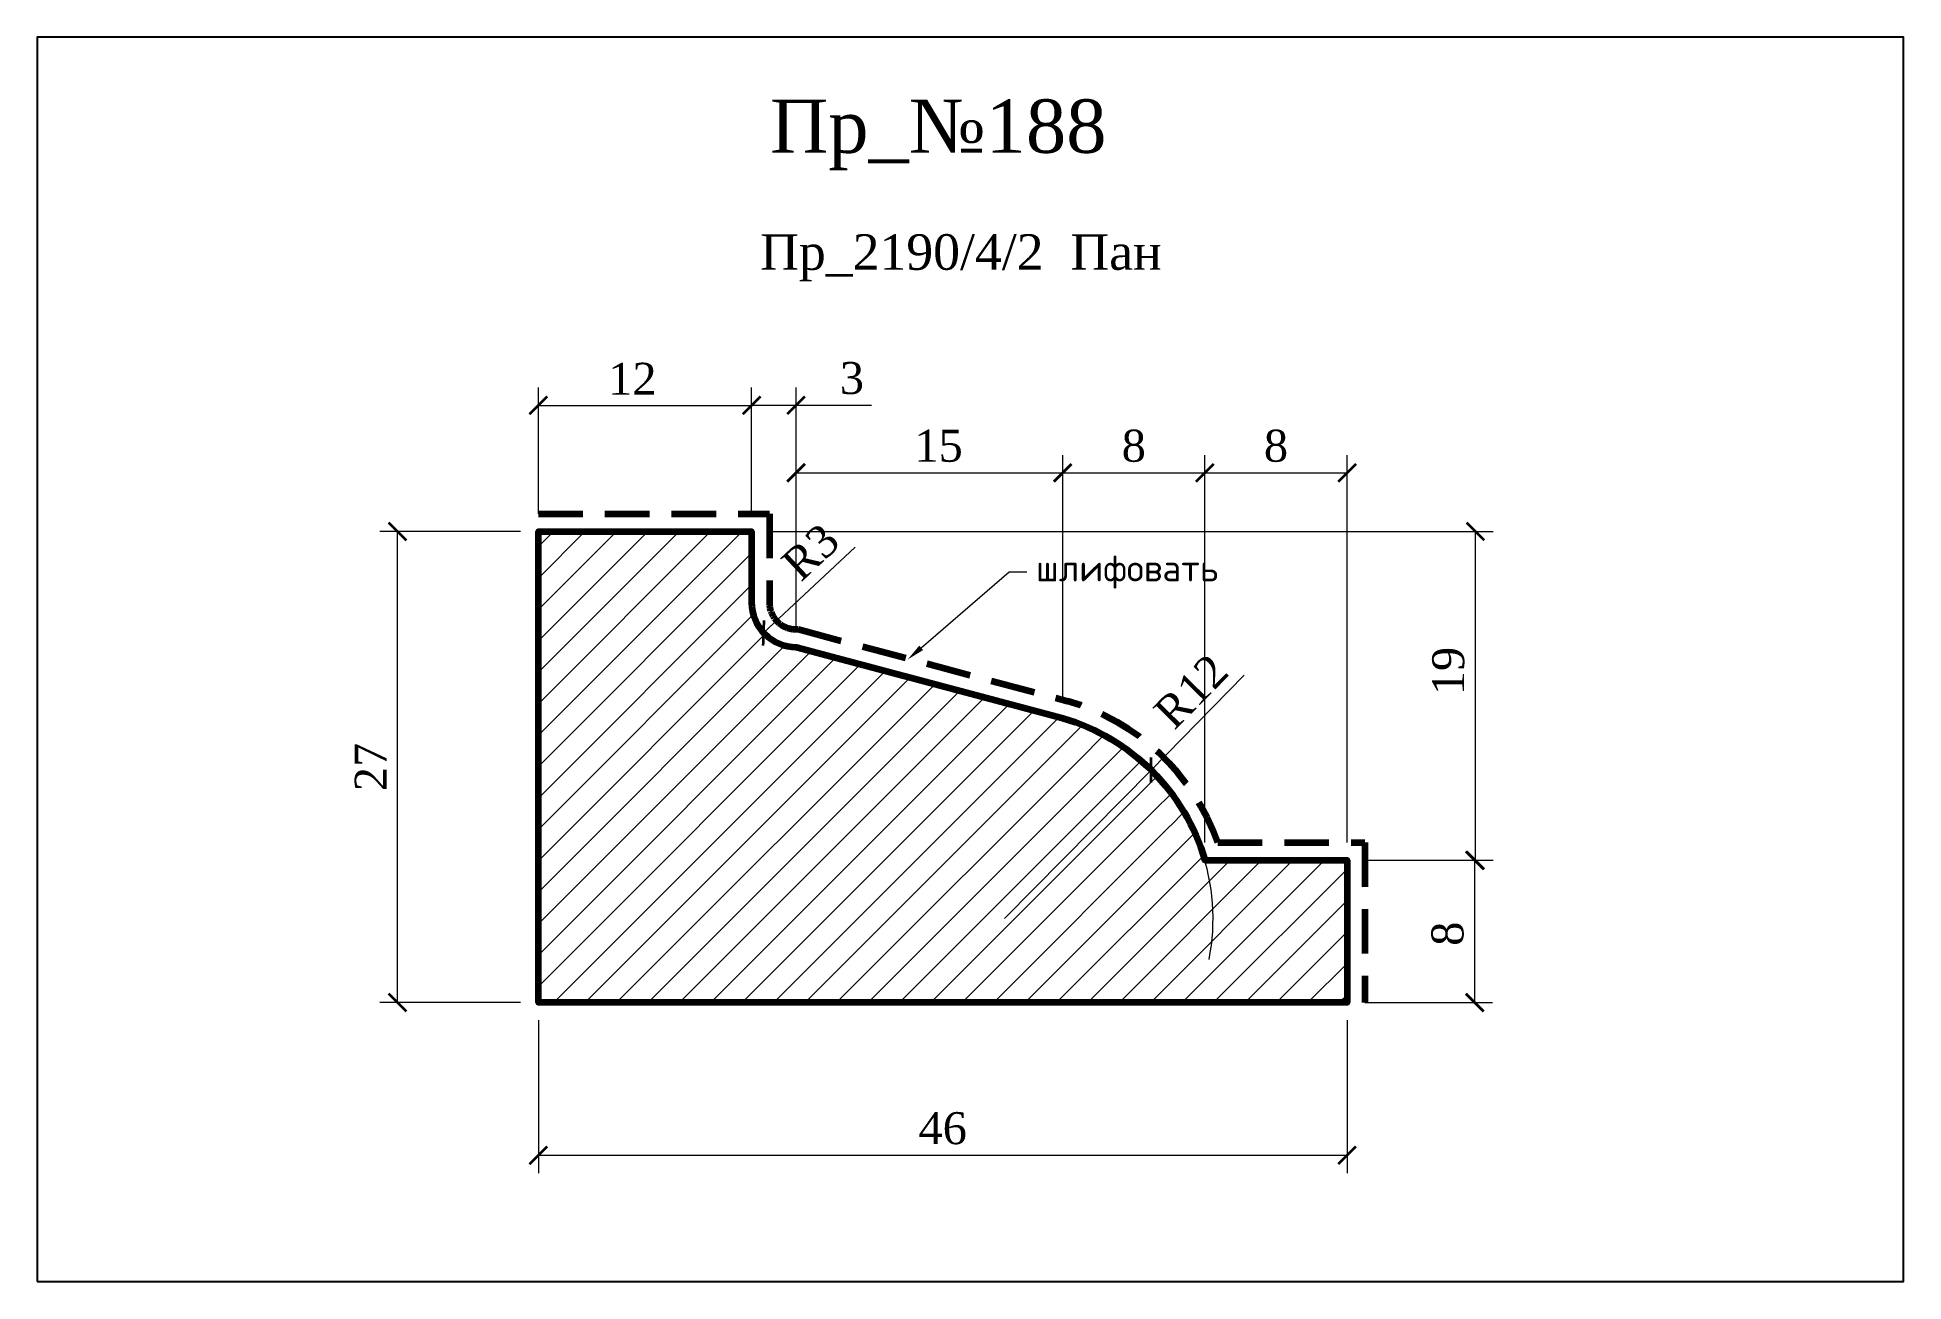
# Model space of a CAD drawing. Header units: millimetres. Extents: x 303329 to 303434, y -92293 to -92223.
import ezdxf
from ezdxf import colors
from ezdxf.entities.mleader import LeaderData, LeaderLine
from ezdxf.math import Vec2, Vec3

# ---------------------------------------------------------------- set-up
doc = ezdxf.new("R2010")
doc.units = ezdxf.units.MM
doc.header["$MEASUREMENT"] = 0
doc.linetypes.add('HIDDEN', pattern=[0.375, 0.25, -0.125])
doc.layers.add('Outside panel', color=7, linetype='Continuous', lineweight=18, true_color=0x7f5e57)
doc.layers.add('линия 50', color=1, linetype='Continuous', lineweight=211)
doc.layers.add('служебный слой РАЗМЕРЫ', color=7, linetype='Continuous', lineweight=9)
doc.layers.add('размеры в модели', color=7, linetype='Continuous')
doc.styles.add('ELECT', font='times.ttf')
doc.styles.get("Standard").update_dxf_attribs({"font": 'times.ttf'})
doc.styles.add('ЕСКД профили текст', font='isocpeur.ttf')
doc.dimstyles.new('M_1', dxfattribs={"dimtxt": 1.8, "dimasz": 1, "dimexe": 1, "dimexo": 1, "dimgap": 0.6, "dimtad": 1, "dimdec": 0, "dimdsep": 46, "dimtxsty": 'Standard', "dimblk": 'ARCHTICK', "dimcen": -5, "dimclrd": 7, "dimclre": 7, "dimclrt": 7, "dimadec": 0, "dimazin": 0, "dimtfac": 1, "dimtdec": 0, "dimtmove": 0, "dimatfit": 3, "dimfxl": 1, "dimtolj": 1, "dimtzin": 0, "dimlwd": 5, "dimlwe": 5, "dimarcsym": 0})

# ---------------------------------------------------------------- blocks, each defined once
blk = doc.blocks.new('_ArchTick')
at = {"color": 0, "linetype": 'ByBlock', "const_width": 0.15}
blk.add_lwpolyline([(-0.5, -0.5), (0.5, 0.5)], dxfattribs=at)
blk = doc.blocks.new('*D12')
at = {"layer": 'Defpoints', "color": 0, "ltscale": 1000, "transparency": 16777216}
for p in [(303369.46, -92251.09), (303410.18, -92251.09), (303402.96, -92269.59)]:
    blk.add_point(p, dxfattribs=at)
at = {"layer": 'размеры в модели', "color": 7, "lineweight": 5, "ltscale": 1000, "transparency": 16777216}
for p, q in [((303370.46, -92251.09), (303411.18, -92251.09)), ((303410.18, -92269.59), (303410.18, -92251.09)), ((303403.96, -92269.59), (303411.18, -92269.59))]:
    blk.add_line(p, q, dxfattribs=at)
for p, rotation in [((303410.18, -92251.09), 90), ((303410.18, -92269.59), 270)]:
    blk.add_blockref('_ArchTick', p, dxfattribs=dict(at, rotation=rotation))
at = {"layer": 'размеры в модели', "color": 7, "ltscale": 1000, "transparency": 16777216, "insert": (303408.66, -92258.94), "char_height": 1.8, "attachment_point": 5, "rotation": 90}
blk.add_mtext('\\A1;19', dxfattribs=at)
blk = doc.blocks.new('*D11')
at = {"layer": 'Defpoints', "color": 0, "ltscale": 1000, "transparency": 16777216}
for p in [(303391.93, -92264.51), (303383.68, -92272.87)]:
    blk.add_point(p, dxfattribs=at)
at = {"layer": 'размеры в модели', "color": 7, "lineweight": 5, "ltscale": 1000, "transparency": 16777216}
for p in [(303397.17, -92259.18), (303383.68, -92272.87)]:
    blk.add_line(p, (303391.93, -92264.51), dxfattribs=at)
blk.add_arc((303383.68, -92272.87), 11.74, 348.6885, 50.2912, dxfattribs=at)
at = {"layer": 'размеры в модели', "color": 7, "lineweight": 5, "ltscale": 1000, "transparency": 16777216, "rotation": 225.4105087186241}
blk.add_blockref('_ArchTick', (303391.93, -92264.51), dxfattribs=at)
at = {"layer": 'размеры в модели', "color": 7, "ltscale": 1000, "transparency": 16777216, "insert": (303394.18, -92260.08), "char_height": 1.8, "attachment_point": 5, "rotation": 45.4105}
blk.add_mtext('\\A1;R12', dxfattribs=at)
blk = doc.blocks.new('*D10')
at = {"layer": 'Defpoints', "color": 0, "ltscale": 1000, "transparency": 16777216}
for p in [(303371.96, -92255.09), (303370.13, -92256.8)]:
    blk.add_point(p, dxfattribs=at)
at = {"layer": 'размеры в модели', "color": 7, "lineweight": 5, "ltscale": 1000, "transparency": 16777216}
blk.add_line((303375.29, -92251.98), (303370.13, -92256.8), dxfattribs=at)
blk.add_arc((303371.96, -92255.09), 2.5, 202.9183, 245.9454, dxfattribs=at)
at = {"layer": 'размеры в модели', "color": 7, "lineweight": 5, "ltscale": 1000, "transparency": 16777216, "rotation": 223.0271246752894}
blk.add_blockref('_ArchTick', (303370.13, -92256.8), dxfattribs=at)
at = {"layer": 'размеры в модели', "color": 7, "ltscale": 1000, "transparency": 16777216, "insert": (303372.78, -92252.25), "char_height": 1.8, "attachment_point": 5, "rotation": 43.0271}
blk.add_mtext('\\A1;R3', dxfattribs=at)
blk = doc.blocks.new('*D9')
at = {"layer": 'Defpoints', "color": 0, "ltscale": 1000, "transparency": 16777216}
for p in [(303402.96, -92269.59), (303410.14, -92269.59), (303402.96, -92277.59)]:
    blk.add_point(p, dxfattribs=at)
at = {"layer": 'размеры в модели', "color": 7, "lineweight": 5, "ltscale": 1000, "transparency": 16777216}
for p, q in [((303403.96, -92269.59), (303411.14, -92269.59)), ((303410.14, -92277.59), (303410.14, -92269.59)), ((303403.96, -92277.59), (303411.14, -92277.59))]:
    blk.add_line(p, q, dxfattribs=at)
for p, rotation in [((303410.14, -92269.59), 90), ((303410.14, -92277.59), 270)]:
    blk.add_blockref('_ArchTick', p, dxfattribs=dict(at, rotation=rotation))
at = {"layer": 'размеры в модели', "color": 7, "ltscale": 1000, "transparency": 16777216, "insert": (303408.62, -92273.72), "char_height": 1.8, "attachment_point": 5, "rotation": 90}
blk.add_mtext('\\A1;8', dxfattribs=at)
blk = doc.blocks.new('*D8')
at = {"layer": 'Defpoints', "color": 0, "ltscale": 1000, "transparency": 16777216}
for p in [(303402.96, -92247.79), (303394.96, -92269.59), (303402.96, -92269.59)]:
    blk.add_point(p, dxfattribs=at)
at = {"layer": 'размеры в модели', "color": 7, "lineweight": 5, "ltscale": 1000, "transparency": 16777216}
for p, q in [((303394.96, -92268.59), (303394.96, -92246.79)), ((303402.96, -92268.59), (303402.96, -92246.79)), ((303394.96, -92247.79), (303402.96, -92247.79))]:
    blk.add_line(p, q, dxfattribs=at)
at = {"layer": 'размеры в модели', "color": 7, "lineweight": 5, "ltscale": 1000, "transparency": 16777216, "rotation": 180}
blk.add_blockref('_ArchTick', (303394.96, -92247.79), dxfattribs=at)
at = {"layer": 'размеры в модели', "color": 7, "lineweight": 5, "ltscale": 1000, "transparency": 16777216}
blk.add_blockref('_ArchTick', (303402.96, -92247.79), dxfattribs=at)
at = {"layer": 'размеры в модели', "color": 7, "ltscale": 1000, "transparency": 16777216, "insert": (303398.96, -92246.28), "char_height": 1.8, "attachment_point": 5}
blk.add_mtext('\\A1;8', dxfattribs=at)
blk = doc.blocks.new('*D7')
at = {"layer": 'Defpoints', "color": 0, "ltscale": 1000, "transparency": 16777216}
for p in [(303394.96, -92247.79), (303386.96, -92261.59), (303394.96, -92269.59)]:
    blk.add_point(p, dxfattribs=at)
at = {"layer": 'размеры в модели', "color": 7, "lineweight": 5, "ltscale": 1000, "transparency": 16777216}
for p, q in [((303386.96, -92260.59), (303386.96, -92246.79)), ((303394.96, -92268.59), (303394.96, -92246.79)), ((303386.96, -92247.79), (303394.96, -92247.79))]:
    blk.add_line(p, q, dxfattribs=at)
at = {"layer": 'размеры в модели', "color": 7, "lineweight": 5, "ltscale": 1000, "transparency": 16777216, "rotation": 180}
blk.add_blockref('_ArchTick', (303386.96, -92247.79), dxfattribs=at)
at = {"layer": 'размеры в модели', "color": 7, "lineweight": 5, "ltscale": 1000, "transparency": 16777216}
blk.add_blockref('_ArchTick', (303394.96, -92247.79), dxfattribs=at)
at = {"layer": 'размеры в модели', "color": 7, "ltscale": 1000, "transparency": 16777216, "insert": (303390.96, -92246.28), "char_height": 1.8, "attachment_point": 5}
blk.add_mtext('\\A1;8', dxfattribs=at)
blk = doc.blocks.new('*D6')
at = {"layer": 'Defpoints', "color": 0, "ltscale": 1000, "transparency": 16777216}
for p in [(303386.96, -92247.79), (303371.96, -92257.59), (303386.96, -92261.59)]:
    blk.add_point(p, dxfattribs=at)
at = {"layer": 'размеры в модели', "color": 7, "lineweight": 5, "ltscale": 1000, "transparency": 16777216}
for p, q in [((303371.96, -92256.59), (303371.96, -92246.79)), ((303386.96, -92260.59), (303386.96, -92246.79)), ((303371.96, -92247.79), (303386.96, -92247.79))]:
    blk.add_line(p, q, dxfattribs=at)
at = {"layer": 'размеры в модели', "color": 7, "lineweight": 5, "ltscale": 1000, "transparency": 16777216, "rotation": 180}
blk.add_blockref('_ArchTick', (303371.96, -92247.79), dxfattribs=at)
at = {"layer": 'размеры в модели', "color": 7, "lineweight": 5, "ltscale": 1000, "transparency": 16777216}
blk.add_blockref('_ArchTick', (303386.96, -92247.79), dxfattribs=at)
at = {"layer": 'размеры в модели', "color": 7, "ltscale": 1000, "transparency": 16777216, "insert": (303379.98, -92246.28), "char_height": 1.8, "attachment_point": 5}
blk.add_mtext('\\A1;15', dxfattribs=at)
blk = doc.blocks.new('*D5')
at = {"layer": 'Defpoints', "color": 0, "ltscale": 1000, "transparency": 16777216}
for p in [(303371.96, -92243.99), (303369.46, -92251.09), (303371.96, -92257.59)]:
    blk.add_point(p, dxfattribs=at)
at = {"layer": 'размеры в модели', "color": 7, "lineweight": 5, "ltscale": 1000, "transparency": 16777216}
for p, q in [((303369.46, -92250.09), (303369.46, -92242.99)), ((303371.96, -92256.59), (303371.96, -92242.99)), ((303369.46, -92243.99), (303371.96, -92243.99)), ((303371.96, -92243.99), (303376.2, -92243.99))]:
    blk.add_line(p, q, dxfattribs=at)
at = {"layer": 'размеры в модели', "color": 7, "lineweight": 5, "ltscale": 1000, "transparency": 16777216, "rotation": 180}
blk.add_blockref('_ArchTick', (303369.46, -92243.99), dxfattribs=at)
at = {"layer": 'размеры в модели', "color": 7, "lineweight": 5, "ltscale": 1000, "transparency": 16777216}
blk.add_blockref('_ArchTick', (303371.96, -92243.99), dxfattribs=at)
at = {"layer": 'размеры в модели', "color": 7, "ltscale": 1000, "transparency": 16777216, "insert": (303375.1, -92242.47), "char_height": 1.8, "attachment_point": 5}
blk.add_mtext('\\A1;3', dxfattribs=at)
blk = doc.blocks.new('*D4')
at = {"layer": 'Defpoints', "color": 0, "ltscale": 1000, "transparency": 16777216}
for p in [(303369.46, -92244), (303357.46, -92251.09), (303369.46, -92251.09)]:
    blk.add_point(p, dxfattribs=at)
at = {"layer": 'размеры в модели', "color": 7, "lineweight": 5, "ltscale": 1000, "transparency": 16777216}
for p, q in [((303357.46, -92250.09), (303357.46, -92243)), ((303369.46, -92250.09), (303369.46, -92243)), ((303357.46, -92244), (303369.46, -92244))]:
    blk.add_line(p, q, dxfattribs=at)
at = {"layer": 'размеры в модели', "color": 7, "lineweight": 5, "ltscale": 1000, "transparency": 16777216, "rotation": 180}
blk.add_blockref('_ArchTick', (303357.46, -92244), dxfattribs=at)
at = {"layer": 'размеры в модели', "color": 7, "lineweight": 5, "ltscale": 1000, "transparency": 16777216}
blk.add_blockref('_ArchTick', (303369.46, -92244), dxfattribs=at)
at = {"layer": 'размеры в модели', "color": 7, "ltscale": 1000, "transparency": 16777216, "insert": (303362.75, -92242.5), "char_height": 1.8, "attachment_point": 5}
blk.add_mtext('\\A1;12', dxfattribs=at)
blk = doc.blocks.new('*D2')
at = {"layer": 'Defpoints', "color": 0, "ltscale": 1000, "transparency": 16777216}
for p in [(303349.54, -92251.09), (303357.46, -92251.09), (303357.46, -92277.59)]:
    blk.add_point(p, dxfattribs=at)
at = {"layer": 'размеры в модели', "color": 7, "lineweight": 5, "ltscale": 1000, "transparency": 16777216}
for p, q in [((303356.46, -92251.09), (303348.54, -92251.09)), ((303349.54, -92277.59), (303349.54, -92251.09)), ((303356.46, -92277.59), (303348.54, -92277.59))]:
    blk.add_line(p, q, dxfattribs=at)
for p, rotation in [((303349.54, -92251.09), 90), ((303349.54, -92277.59), 270)]:
    blk.add_blockref('_ArchTick', p, dxfattribs=dict(at, rotation=rotation))
at = {"layer": 'размеры в модели', "color": 7, "ltscale": 1000, "transparency": 16777216, "insert": (303348.03, -92264.34), "char_height": 1.8, "attachment_point": 5, "rotation": 90}
blk.add_mtext('\\A1;27', dxfattribs=at)
blk = doc.blocks.new('*D3')
at = {"layer": 'Defpoints', "color": 0, "ltscale": 1000, "transparency": 16777216}
for p in [(303357.46, -92277.59), (303402.96, -92277.59), (303402.96, -92286.18)]:
    blk.add_point(p, dxfattribs=at)
at = {"layer": 'размеры в модели', "color": 7, "lineweight": 5, "ltscale": 1000, "transparency": 16777216}
for p, q in [((303357.46, -92278.59), (303357.46, -92287.18)), ((303402.96, -92278.59), (303402.96, -92287.18)), ((303357.46, -92286.18), (303402.96, -92286.18))]:
    blk.add_line(p, q, dxfattribs=at)
at = {"layer": 'размеры в модели', "color": 7, "lineweight": 5, "ltscale": 1000, "transparency": 16777216, "rotation": 180}
blk.add_blockref('_ArchTick', (303357.46, -92286.18), dxfattribs=at)
at = {"layer": 'размеры в модели', "color": 7, "lineweight": 5, "ltscale": 1000, "transparency": 16777216}
blk.add_blockref('_ArchTick', (303402.96, -92286.18), dxfattribs=at)
at = {"layer": 'размеры в модели', "color": 7, "ltscale": 1000, "transparency": 16777216, "insert": (303380.21, -92284.67), "char_height": 1.8, "attachment_point": 5}
blk.add_mtext('\\A1;46', dxfattribs=at)

msp = doc.modelspace()

# ---------------------------------------------------------------- hatches: boundary and pattern name
at = {"layer": 'Outside panel', "ltscale": 1000}
h = msp.add_hatch(dxfattribs=at)
h.set_pattern_fill('ANSI31', color=256, scale=10, angle=180)
h.set_pattern_definition([(225, (203492.8228, -403735.9617), (0.8838834765, -0.8838834765), [])])
edge = h.paths.add_edge_path()
edge.add_arc((303383.68, -92272.87), 11.74, 376.1922, 433.8078, ccw=False)
edge.add_line((303394.96, -92269.59), (303402.96, -92269.59))
edge.add_line((303402.96, -92269.59), (303402.96, -92277.59))
edge.add_line((303402.96, -92277.59), (303357.46, -92277.59))
edge.add_line((303357.46, -92277.59), (303357.46, -92251.09))
edge.add_line((303357.46, -92251.09), (303369.46, -92251.09))
edge.add_line((303369.46, -92251.09), (303369.46, -92255.09))
edge.add_arc((303371.96, -92255.09), 2.5, 180, 270)
edge.add_line((303371.96, -92257.59), (303386.96, -92261.59))

# ---------------------------------------------------------------- linework, layer by layer
at = {"color": 6, "ltscale": 1000}
msp.add_lwpolyline([(303329.27, -92293.29), (303434.27, -92293.29), (303434.27, -92223.29), (303329.27, -92223.29)], close=True, dxfattribs=at)
at = {"layer": 'линия 50', "color": 1, "linetype": 'HIDDEN', "ltscale": 10, "true_color": 0xff0909}
msp.add_lwpolyline([(303357.46, -92250.09), (303370.46, -92250.09), (303370.46, -92255.09, 0.436794), (303372.07, -92256.59), (303387.23, -92260.63, -0.241267), (303395.69, -92268.59), (303403.96, -92268.59), (303403.96, -92277.59)], format="xyb", dxfattribs=at)
at = {"layer": 'линия 50', "color": 7}
msp.add_lwpolyline([(303386.96, -92261.59, -0.256829), (303394.96, -92269.59), (303402.96, -92269.59), (303402.96, -92277.59), (303357.46, -92277.59), (303357.46, -92251.09), (303369.46, -92251.09), (303369.46, -92255.09, 0.414214), (303371.96, -92257.59)], format="xyb", close=True, dxfattribs=at)

# ---------------------------------------------------------------- texts
at = {"color": 5, "ltscale": 1000, "style": 'ELECT'}
msp.add_text('Пр_№188', height=3, dxfattribs=at).set_placement((303370.5, -92229.79))
at = {"color": 7, "ltscale": 1000, "style": 'ELECT'}
msp.add_text('Пр_2190/4/2  Пан', height=2, dxfattribs=at).set_placement((303369.94, -92236.37))

# ---------------------------------------------------------------- dimensions: what is measured, and where the dimension line sits
at = {"layer": 'размеры в модели', "color": 5, "ltscale": 1000}
for base, p1, p2, angle, picture, middle in [((303369.46, -92244), (303357.46, -92251.09), (303369.46, -92251.09), 180, '*D4', (303362.75, -92244)), ((303371.95757547, -92243.98551558), (303369.45757547, -92251.09295839), (303371.95757547, -92257.59295839), 180, '*D5', (303375.10256465, -92243.98551558)), ((303386.96, -92247.79), (303371.96, -92257.59), (303386.96, -92261.59), 180, '*D6', (303379.98, -92247.79)), ((303410.17586455, -92251.09295839), (303402.95757547, -92269.59295839), (303369.45757547, -92251.09295839), 90, '*D12', (303410.17586455, -92258.94493014)), ((303410.14, -92269.59), (303402.96, -92277.59), (303402.96, -92269.59), 90, '*D9', (303410.14, -92273.72))]:
    dim = msp.add_linear_dim(base=base, p1=p1, p2=p2, angle=angle, dimstyle='M_1', dxfattribs=at)
    dim.commit()
    dim.dimension.update_dxf_attribs({"geometry": picture, "text_midpoint": middle, "dimtype": 128})
for base, p1, p2, angle, picture, middle in [((303394.96, -92247.79), (303386.96, -92261.59), (303394.96, -92269.59), 180, '*D7', (303390.96, -92246.28)), ((303402.96, -92247.79), (303394.96, -92269.59), (303402.96, -92269.59), 180, '*D8', (303398.96, -92246.28)), ((303349.54421519, -92251.09295839), (303357.45757547, -92277.59295839), (303357.45757547, -92251.09295839), 270, '*D2', (303348.02604648, -92264.34295839)), ((303402.95757547, -92286.18268), (303357.45757547, -92277.59295839), (303402.95757547, -92277.59295839), 180, '*D3', (303380.20757547, -92284.66710683))]:
    dim = msp.add_linear_dim(base=base, p1=p1, p2=p2, angle=angle, dimstyle='M_1', dxfattribs=at)
    dim.commit()
    dim.dimension.update_dxf_attribs({"geometry": picture, "text_midpoint": middle})
dim = msp.add_radius_dim(center=(303371.96, -92255.09), mpoint=(303370.13, -92256.8), dimstyle='M_1', dxfattribs=at)
dim.commit()
dim.dimension.update_dxf_attribs({"geometry": '*D10', "text_midpoint": (303373.81, -92253.36), "dimtype": 132})
dim = msp.add_radius_dim(center=(303383.68, -92272.87), mpoint=(303391.93, -92264.51), dimstyle='M_1', dxfattribs=at)
dim.commit()
dim.dimension.update_dxf_attribs({"geometry": '*D11', "text_midpoint": (303394.18, -92260.08)})

# ---------------------------------------------------------------- leaders
at = {"layer": 'служебный слой РАЗМЕРЫ'}
ml = msp.add_multileader_mtext('Standard', dxfattribs=at)
ml.set_content('\\A1;шлифовать', color=256, style='ЕСКД профили текст')
ml.set_leader_properties(color=256, linetype='ByLayer', lineweight=-1)
ml.build(insert=Vec2(0, 0))
ml.multileader.update_dxf_attribs({"dogleg_length": 1, "arrow_head_size": 1})
ctx = ml.context
ctx.base_point, ctx.char_height, ctx.arrow_head_size, ctx.landing_gap_size, ctx.plane_origin = Vec3(303384.95, -92253.37), 1.5, 1, 0.5, Vec3(303403.98, -92222.52)
notes = []
notes.append((ctx, [(1, (1, 1, 0), (303383.95, -92253.37), (1, 0), 1, [(0, [(303378.24, -92258.29)], 0, [])])]))
ctx.mtext.insert, ctx.mtext.flow_direction = Vec3(303385.45, -92252.4), 5
for ctx, leaders in notes:
    for number, flags, end, landing, length, lines in leaders:
        leader = LeaderData()
        leader.index, (leader.has_last_leader_line, leader.has_dogleg_vector, leader.attachment_direction) = number, flags
        leader.last_leader_point, leader.dogleg_vector, leader.dogleg_length = Vec3(end), Vec3(landing), length
        for number, points, colour, breaks in lines:
            line = LeaderLine()
            line.index, line.vertices, line.color, line.breaks = number, Vec3.list(points), colors.encode_raw_color(colour), breaks
            leader.lines.append(line)
        ctx.leaders.append(leader)

doc.saveas('drawing.dxf')
